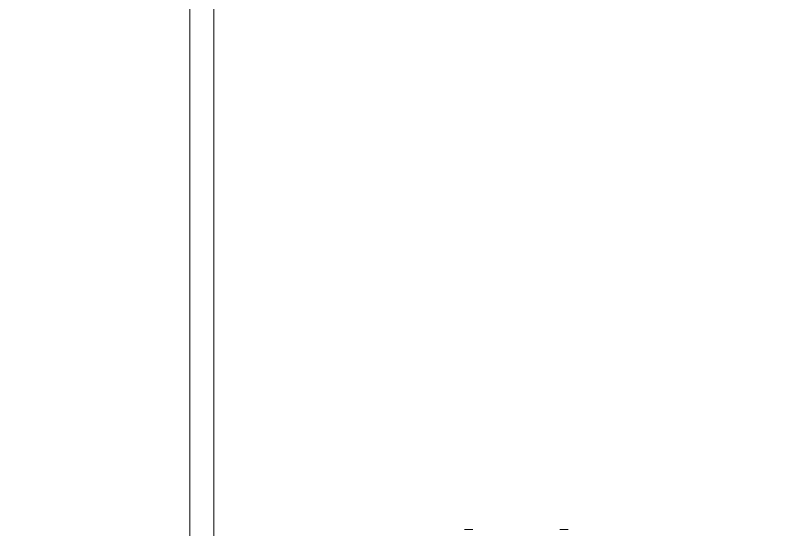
# Model space of a CAD drawing. Header units: inches. Extents: x 210804 to 214260, y -105030 to -103568.
# Drawn here: x 213206.41 to 213230.75, y -104834.54 to -104818.42 of the extents above; entities that cross this region are included whole.
import ezdxf

# ---------------------------------------------------------------- set-up
doc = ezdxf.new("R2010")
doc.units = ezdxf.units.IN
doc.header["$LTSCALE"] = 0.5
doc.header["$MEASUREMENT"] = 0
for name, color, linetype, lineweight in [('FIXTURES', 8, 'Continuous', 9), ('STONE', 1, 'Continuous', 18), ('WALL', 5, 'Continuous', 25)]:
    doc.layers.add(name, color=color, linetype=linetype, lineweight=lineweight)

# ---------------------------------------------------------------- blocks, each defined once
blk = doc.blocks.new('ETJHTEj')
at = {"layer": 'FIXTURES', "color": 252, "extrusion": (-2.05085e-07, 7.76119e-08, 1)}
for p, q in [((1144.103, 548.881, 0), (1144.103, 548.62, 0)), ((1144.103, 545.886, 0), (1144.103, 545.625, 0))]:
    blk.add_line(p, q, dxfattribs=at)
blk = doc.blocks.new('t')
at = {"layer": 'STONE'}
for points in [[(213200.638, -104819.541), (213200.638, -104813.541), (213179.388, -104813.541), (213179.388, -104806.041), (213254.388, -104806.041), (213254.388, -104813.541), (213212.638, -104813.541), (213212.638, -104873.541), (213243.888, -104873.541), (213243.888, -104878.041)], [(213201.388, -104818.791), (213201.388, -104812.791), (213180.138, -104812.791), (213180.138, -104806.791), (213253.638, -104806.791), (213253.638, -104812.791), (213211.888, -104812.791), (213211.888, -104874.291), (213243.138, -104874.291), (213243.138, -104878.791), (213265.638, -104878.791)]]:
    blk.add_lwpolyline(points, dxfattribs=at)
at = {"layer": 'FIXTURES', "rotation": 270}
blk.add_blockref('ETJHTEj', (212674.885, -103690.438), dxfattribs=at)

msp = doc.modelspace()

# ---------------------------------------------------------------- block references
at = {"layer": 'WALL'}
msp.add_blockref('t', (-0.001, 0), dxfattribs=at)

doc.saveas('drawing.dxf')
